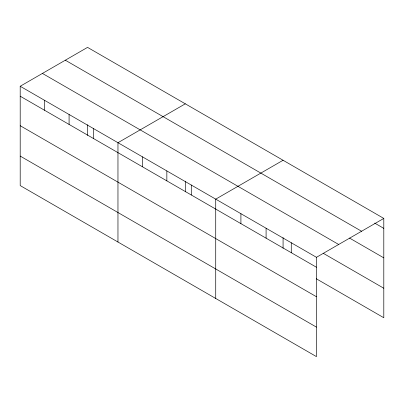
<?xml version="1.0" encoding="UTF-8"?>
<svg xmlns="http://www.w3.org/2000/svg" width="404" height="404" viewBox="0 0 404 404"><rect width="100%" height="100%" fill="white"/><g stroke="black" fill="none" stroke-linecap="round" stroke-linejoin="round"><path stroke-width="0.61" d="M20.2 86.259L316.453 257.303L316.453 356.621L20.2 185.582L20.2 86.259L87.547 47.379L383.8 218.418L383.8 317.741L316.292 278.765M185.31 103.823L117.963 142.703L117.963 242.021M283.073 160.267L215.726 199.147L215.726 298.465M316.453 257.303L383.8 218.418M374.69 223.104L383.8 228.366M65.322 60.211L361.575 231.25M349.511 238.062L383.8 257.858M42.425 73.427L338.678 244.471M323.256 253.293L383.8 288.244M20.2 96.203L316.453 267.246M20.2 125.7L316.453 296.738M20.2 156.085L316.453 327.129M291.274 242.764L291.274 252.707M283.073 237.623L283.073 248.288M266.09 228.225L266.09 238.168M240.91 213.686L240.91 223.629M191.289 185.037L191.289 194.981M185.31 181.179L185.31 191.844M166.847 170.927L166.847 180.871M142.405 156.813L142.405 166.756M93.521 128.593L93.521 138.537M87.547 124.735L87.547 135.401M69.084 114.483L69.084 124.427M44.642 100.369L44.642 110.317"/></g></svg>
